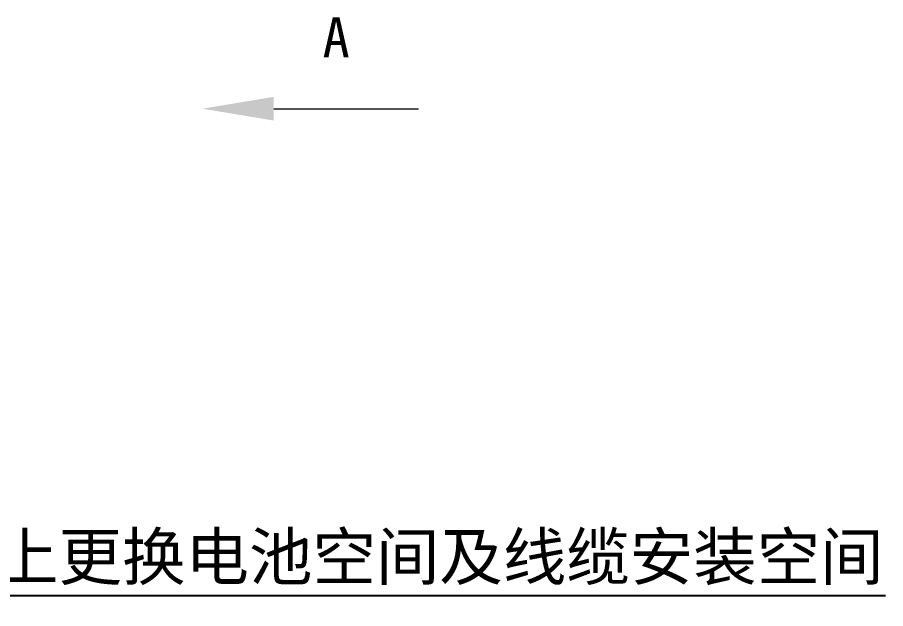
# Model space of a CAD drawing. Header units: millimetres. Extents: x 4086 to 8300, y 123 to 1549.
# Drawn here: x 7102.3 to 7233, y 844.3 to 933.3 of the extents above; entities that cross this region are included whole.
import ezdxf

# ---------------------------------------------------------------- set-up
doc = ezdxf.new("R2010")
doc.units = ezdxf.units.MM
doc.layers.add('标注层', color=7, linetype='Continuous', lineweight=0)
doc.layers.add('轮廓实线层', color=7, linetype='Continuous', lineweight=30)
doc.styles.get("Standard").update_dxf_attribs({"font": 'simsun.ttc'})
doc.styles.add('思源黑', font='SourceHanSansCN-Normal.ttf')
doc.dimstyles.new('尺寸标注_3_10比例', dxfattribs={"dimtxt": 7, "dimasz": 6, "dimexe": 2, "dimexo": 1.5, "dimgap": 1, "dimtad": 1, "dimdec": 1, "dimlfac": 3.333333, "dimdsep": 46, "dimtxsty": '思源黑', "dimcen": 0.09, "dimadec": 0, "dimazin": 0, "dimtp": 0.01, "dimtm": 0.01, "dimtfac": 1, "dimtdec": 1, "dimtofl": 0, "dimtmove": 0, "dimatfit": 3, "dimfxl": 0, "dimtolj": 1, "dimarcsym": 0})

# ---------------------------------------------------------------- blocks, each defined once
blk = doc.blocks.new('*D1429')
at = {"layer": 'Defpoints', "color": 0}
for p in [(7067.52, 861.17), (7023.96, 857.76), (7023.96, 846.29)]:
    blk.add_point(p, dxfattribs=at)
at = {"layer": '轮廓实线层', "color": 0, "lineweight": -2}
for p, q in [((7067.52, 859.67), (7067.52, 844.29)), ((7023.96, 856.26), (7023.96, 844.29)), ((7061.52, 846.29), (7029.96, 846.29)), ((7067.52, 846.29), (7232.97, 846.29))]:
    blk.add_line(p, q, dxfattribs=at)
at = {"layer": '轮廓实线层', "color": 0}
for points in [[(7029.96, 847.29), (7029.96, 845.29), (7023.96, 846.29)], [(7061.52, 845.29), (7061.52, 847.29), (7067.52, 846.29)]]:
    blk.add_solid(points, dxfattribs=at)
at = {"layer": '轮廓实线层', "color": 0, "insert": (7153.25, 851.7), "char_height": 7, "attachment_point": 5, "style": '思源黑'}
blk.add_mtext('\\A1;150以上更换电池空间及线缆安装空间', dxfattribs=at)

msp = doc.modelspace()

# ---------------------------------------------------------------- linework, layer by layer
at = {"layer": '标注层'}
msp.add_line((7140.916, 919.54), (7162.701, 919.54), dxfattribs=at)
msp.add_solid([(7140.916, 921.326), (7140.916, 917.754), (7130.202, 919.54)], dxfattribs=at)

# ---------------------------------------------------------------- texts
at = {"layer": '标注层', "insert": (7148.265, 933.284), "char_height": 6, "attachment_point": 1}
msp.add_mtext_dynamic_manual_height_columns('A', width=12.98752, gutter_width=30, heights=[0], dxfattribs=at)

# ---------------------------------------------------------------- dimensions: what is measured, and where the dimension line sits
at = {"layer": '轮廓实线层'}
dim = msp.add_linear_dim(base=(7023.955, 846.291), p1=(7067.522, 861.165), p2=(7023.955, 857.761), text='150以上更换电池空间及线缆安装空间', dimstyle='尺寸标注_3_10比例', override={"dimtxsty": '思源黑'}, dxfattribs=at)
dim.commit()
dim.dimension.update_dxf_attribs({"geometry": '*D1429', "text_midpoint": (7153.247, 846.291), "dimtype": 160})

doc.saveas('drawing.dxf')
